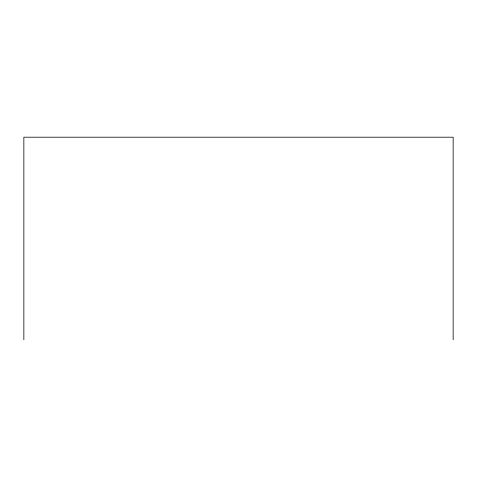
<?xml version="1.0" encoding="UTF-8"?>
<svg xmlns="http://www.w3.org/2000/svg" width="477" height="477" viewBox="0 0 477 477"><rect width="100%" height="100%" fill="white"/><g stroke="black" fill="none" stroke-linecap="round" stroke-linejoin="round"><path stroke-width="0.72" d="M453.15 339.797L453.15 137.203L23.85 137.203L23.85 339.797"/></g></svg>
